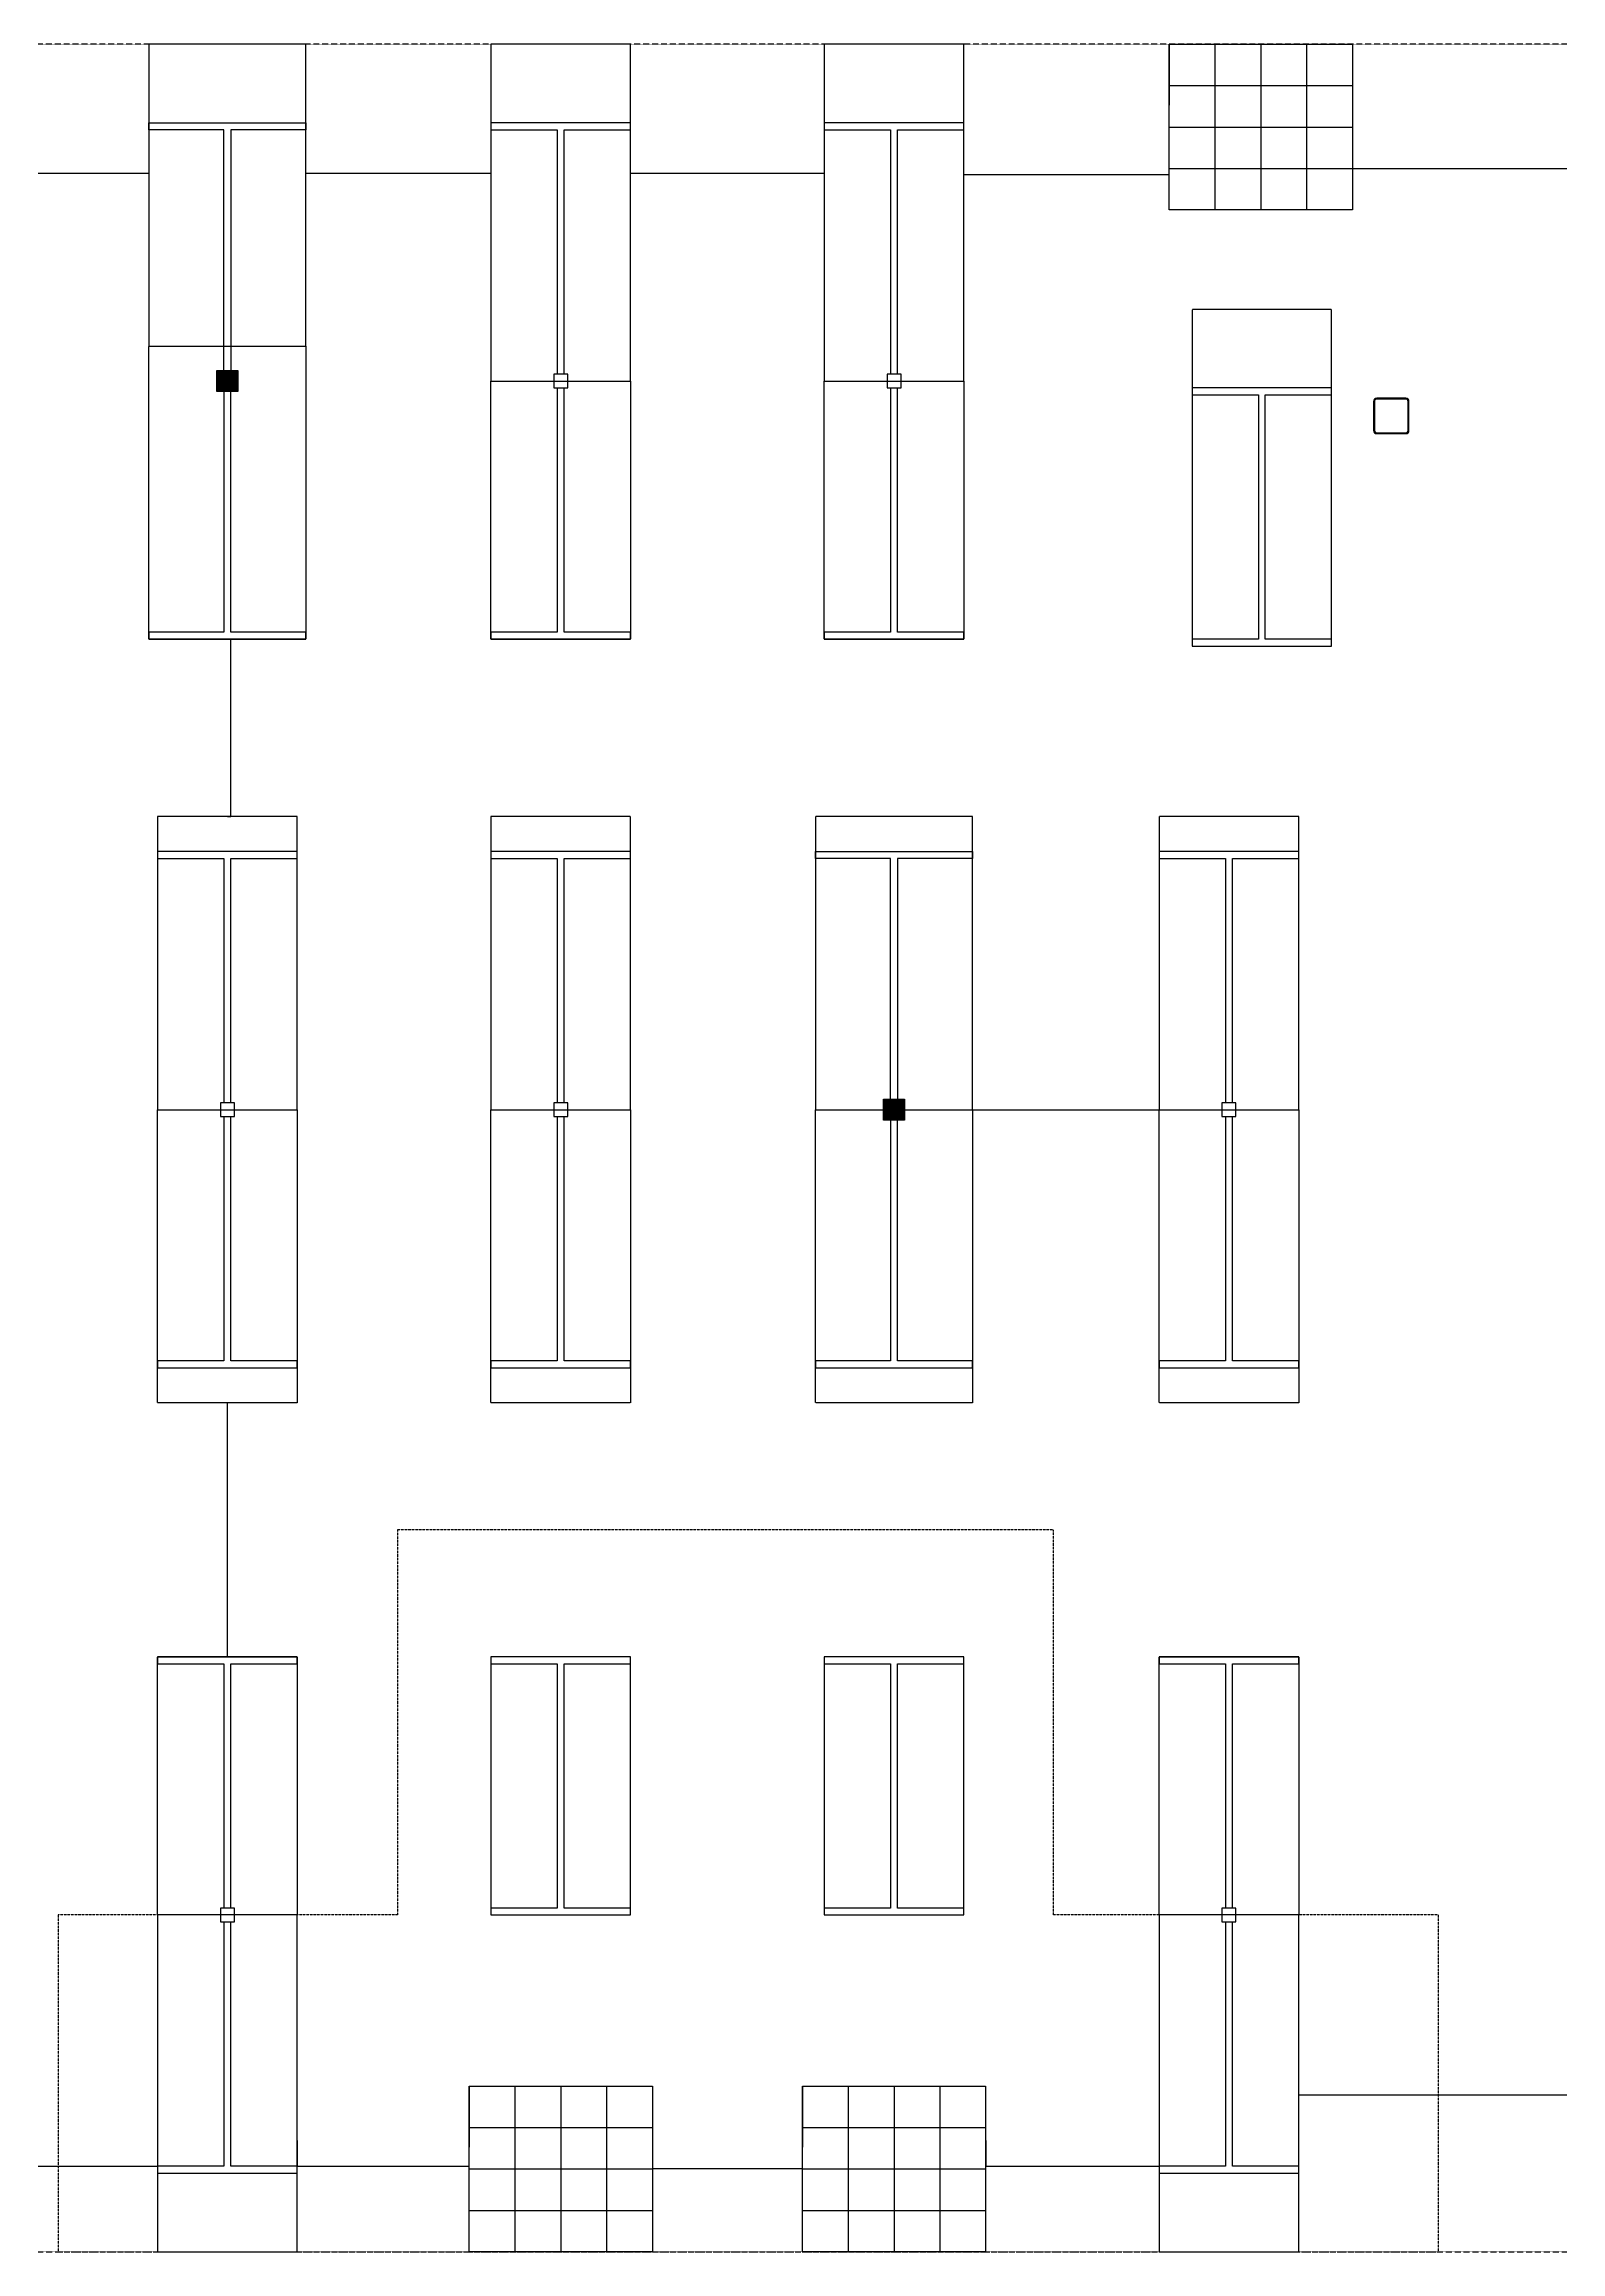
# Model space of a CAD drawing. Header units: millimetres. Extents: x -155 to 94595, y -3153 to 63413.
# Drawn here: x 17276 to 25967, y 32128 to 44777 of the extents above; entities that cross this region are included whole.
import ezdxf

# ---------------------------------------------------------------- set-up
doc = ezdxf.new("R2010")
doc.units = ezdxf.units.MM
for name, pattern in [('REFERENCIA CAMPECHE$0$HIDDEN', [0.375, 0.25, -0.125]), ('REFERENCIA CAMPECHE$0$HIDDEN2', [0.1875, 0.125, -0.0625]), ('TRATTEGGIATA2', [0.375, 0.25, -0.125])]:
    doc.linetypes.add(name, pattern=pattern)
for name, color, linetype in [('2', 193, 'Continuous'), ('5', 1, 'TRATTEGGIATA2'), ('6', 253, 'Continuous'), ('int', 185, 'Continuous'), ('wall', 5, 'Continuous')]:
    doc.layers.add(name, color=color, linetype=linetype)
doc.styles.add('REFERENCIA CAMPECHE$0$LETRITAS', font='ROMAN1.shx', dxfattribs={"width": 1.2, "height": 0.225})
doc.styles.add('REFERENCIA CAMPECHE$0$Standard', font='txt')
doc.dimstyles.new('arch', dxfattribs={"dimtxt": 0.18, "dimasz": 0.18, "dimexe": 0.18, "dimexo": 0.0625, "dimgap": 0.09, "dimtad": 0, "dimtih": 1, "dimtoh": 1, "dimdec": 4, "dimzin": 0, "dimdsep": 46, "dimtxsty": 'Standard', "dimblk": 'OBLIQUE', "dimcen": 0.09, "dimclrt": 256, "dimadec": 0, "dimazin": 0, "dimtfac": 1, "dimtdec": 4, "dimtofl": 0, "dimtmove": 0, "dimatfit": 3, "dimldrblk": 'OBLIQUE', "dimfxl": 1, "dimtolj": 1, "dimtzin": 0, "dimarcsym": 0})
doc.dimstyles.new('aw_2', dxfattribs={"dimtxt": 2.5, "dimasz": 2.5, "dimexe": 1.25, "dimexo": 0.625, "dimtad": 1, "dimtxsty": 'Standard', "dimblk": 'OBLIQUE', "dimcen": 2.5, "dimclrt": 256, "dimadec": 0, "dimazin": 0, "dimtfac": 1, "dimtmove": 0, "dimatfit": 3, "dimldrblk": 'OBLIQUE', "dimfxl": 1, "dimarcsym": 0})

# ---------------------------------------------------------------- blocks, each defined once
blk = doc.blocks.new('_Oblique')
at = {"color": 0, "linetype": 'ByBlock', "lineweight": -2}
blk.add_line((-0.5, -0.5), (0.5, 0.5), dxfattribs=at)
blk = doc.blocks.new('*D277')
at = {"layer": '6', "color": 0, "lineweight": -2}
blk.add_line((22596, 38672), (23665, 38672), dxfattribs=at)
at = {"layer": 'Defpoints', "color": 0}
for p in [(22596, 38672), (23665, 38672), (23665, 38672)]:
    blk.add_point(p, dxfattribs=at)
at = {"layer": '6', "color": 0, "lineweight": -2, "xscale": 0.2, "yscale": 0.2, "zscale": 0.2, "rotation": 180}
blk.add_blockref('_Oblique', (22596, 38672), dxfattribs=at)
at = {"layer": '6', "color": 0, "lineweight": -2, "xscale": 0.2, "yscale": 0.2, "zscale": 0.2}
blk.add_blockref('_Oblique', (23665, 38672), dxfattribs=at)
at = {"layer": '6', "insert": (23130, 38672), "char_height": 0.15, "attachment_point": 5}
blk.add_mtext('\\A1;1069.15', dxfattribs=at)
blk = doc.blocks.new('*D278')
at = {"layer": '6', "color": 0, "lineweight": -2}
blk.add_line((18326, 35538), (18326, 36992), dxfattribs=at)
at = {"layer": 'Defpoints', "color": 0}
for p in [(18326, 36992), (18326, 36992), (18326, 35538)]:
    blk.add_point(p, dxfattribs=at)
at = {"layer": '6', "color": 0, "lineweight": -2, "xscale": 0.2, "yscale": 0.2, "zscale": 0.2}
for p, rotation in [((18326, 36992), 90), ((18326, 35538), 270)]:
    blk.add_blockref('_Oblique', p, dxfattribs=dict(at, rotation=rotation))
at = {"layer": '6', "insert": (18326, 36265), "char_height": 0.15, "attachment_point": 5, "rotation": 90}
blk.add_mtext('\\A1;1454.20', dxfattribs=at)
blk = doc.blocks.new('*D282')
at = {"layer": '6', "color": 0, "lineweight": -2}
blk.add_line((24772, 44064), (26133, 44064), dxfattribs=at)
at = {"layer": 'Defpoints', "color": 0}
for p in [(24772, 44064), (26133, 44064), (26133, 44030)]:
    blk.add_point(p, dxfattribs=at)
at = {"layer": '6', "color": 0, "lineweight": -2, "xscale": 0.3, "yscale": 0.3, "zscale": 0.3, "rotation": 180}
blk.add_blockref('_Oblique', (24772, 44064), dxfattribs=at)
at = {"layer": '6', "color": 0, "lineweight": -2, "xscale": 0.3, "yscale": 0.3, "zscale": 0.3}
blk.add_blockref('_Oblique', (26133, 44064), dxfattribs=at)
at = {"layer": '6', "insert": (25453, 44065), "char_height": 0.225, "attachment_point": 5, "style": 'REFERENCIA CAMPECHE$0$LETRITAS'}
blk.add_mtext('\\A1;1360.72', dxfattribs=at)
blk = doc.blocks.new('*D283')
at = {"layer": '6', "color": 0, "lineweight": -2}
blk.add_line((22546, 44030), (23722, 44030), dxfattribs=at)
at = {"layer": 'Defpoints', "color": 0}
for p in [(22546, 44030), (23722, 44030), (23722, 44030)]:
    blk.add_point(p, dxfattribs=at)
at = {"layer": '6', "color": 0, "lineweight": -2, "xscale": 0.2, "yscale": 0.2, "zscale": 0.2, "rotation": 180}
blk.add_blockref('_Oblique', (22546, 44030), dxfattribs=at)
at = {"layer": '6', "color": 0, "lineweight": -2, "xscale": 0.2, "yscale": 0.2, "zscale": 0.2}
blk.add_blockref('_Oblique', (23722, 44030), dxfattribs=at)
at = {"layer": '6', "insert": (23134, 44030), "char_height": 0.15, "attachment_point": 5}
blk.add_mtext('\\A1;1176.44', dxfattribs=at)
blk = doc.blocks.new('*D284')
at = {"layer": '6', "color": 0, "lineweight": -2}
for p, q in [((18326, 41367), (18346, 41367)), ((18346, 40352), (18346, 41367)), ((18326, 40352), (18346, 40352))]:
    blk.add_line(p, q, dxfattribs=at)
at = {"layer": 'Defpoints', "color": 0}
for p in [(18326, 41367), (18346, 41367), (18326, 40352)]:
    blk.add_point(p, dxfattribs=at)
at = {"layer": '6', "color": 0, "lineweight": -2, "xscale": 0.2, "yscale": 0.2, "zscale": 0.2}
for p, rotation in [((18346, 41367), 90), ((18346, 40352), 270)]:
    blk.add_blockref('_Oblique', p, dxfattribs=dict(at, rotation=rotation))
at = {"layer": '6', "insert": (18346, 40859), "char_height": 0.15, "attachment_point": 5, "rotation": 90}
blk.add_mtext('\\A1;1015.00', dxfattribs=at)
blk = doc.blocks.new('*D285')
at = {"layer": '6', "color": 0, "lineweight": -2}
blk.add_line((20636, 44037), (21746, 44037), dxfattribs=at)
at = {"layer": 'Defpoints', "color": 0}
for p in [(20636, 44037), (21746, 44037), (21746, 44037)]:
    blk.add_point(p, dxfattribs=at)
at = {"layer": '6', "color": 0, "lineweight": -2, "xscale": 0.2, "yscale": 0.2, "zscale": 0.2, "rotation": 180}
blk.add_blockref('_Oblique', (20636, 44037), dxfattribs=at)
at = {"layer": '6', "color": 0, "lineweight": -2, "xscale": 0.2, "yscale": 0.2, "zscale": 0.2}
blk.add_blockref('_Oblique', (21746, 44037), dxfattribs=at)
at = {"layer": '6', "insert": (21191, 44037), "char_height": 0.15, "attachment_point": 5}
blk.add_mtext('\\A1;1110.00', dxfattribs=at)
blk = doc.blocks.new('*D286')
at = {"layer": '6', "color": 0, "lineweight": -2}
blk.add_line((18776, 44037), (19836, 44037), dxfattribs=at)
at = {"layer": 'Defpoints', "color": 0}
for p in [(18776, 44037), (19836, 44037), (19836, 44037)]:
    blk.add_point(p, dxfattribs=at)
at = {"layer": '6', "color": 0, "lineweight": -2, "xscale": 0.2, "yscale": 0.2, "zscale": 0.2, "rotation": 180}
blk.add_blockref('_Oblique', (18776, 44037), dxfattribs=at)
at = {"layer": '6', "color": 0, "lineweight": -2, "xscale": 0.2, "yscale": 0.2, "zscale": 0.2}
blk.add_blockref('_Oblique', (19836, 44037), dxfattribs=at)
at = {"layer": '6', "insert": (19306, 44037), "char_height": 0.15, "attachment_point": 5}
blk.add_mtext('\\A1;1060.00', dxfattribs=at)
blk = doc.blocks.new('*D287')
at = {"layer": '6', "color": 0, "lineweight": -2}
blk.add_line((16751, 44037), (17876, 44037), dxfattribs=at)
at = {"layer": 'Defpoints', "color": 0}
for p in [(16751, 44037), (17876, 44037), (17876, 44037)]:
    blk.add_point(p, dxfattribs=at)
at = {"layer": '6', "color": 0, "lineweight": -2, "xscale": 0.2, "yscale": 0.2, "zscale": 0.2, "rotation": 180}
blk.add_blockref('_Oblique', (16751, 44037), dxfattribs=at)
at = {"layer": '6', "color": 0, "lineweight": -2, "xscale": 0.2, "yscale": 0.2, "zscale": 0.2}
blk.add_blockref('_Oblique', (17876, 44037), dxfattribs=at)
at = {"layer": '6', "insert": (17313, 44037), "char_height": 0.15, "attachment_point": 5}
blk.add_mtext('\\A1;1125.00', dxfattribs=at)
blk = doc.blocks.new('*D300')
at = {"layer": '6', "color": 0, "lineweight": -2}
for p, q in [((16786, 32766), (16786, 32617)), ((17926, 32766), (17926, 32617)), ((17926, 32617), (16786, 32617))]:
    blk.add_line(p, q, dxfattribs=at)
at = {"layer": 'Defpoints', "color": 0}
for p in [(16786, 32766), (17926, 32766), (16786, 32617)]:
    blk.add_point(p, dxfattribs=at)
at = {"layer": '6', "color": 0, "lineweight": -2, "xscale": 0.2, "yscale": 0.2, "zscale": 0.2, "rotation": 180}
blk.add_blockref('_Oblique', (16786, 32617), dxfattribs=at)
at = {"layer": '6', "color": 0, "lineweight": -2, "xscale": 0.2, "yscale": 0.2, "zscale": 0.2}
blk.add_blockref('_Oblique', (17926, 32617), dxfattribs=at)
at = {"layer": '6', "insert": (17356, 32617), "char_height": 0.15, "attachment_point": 5, "style": 'REFERENCIA CAMPECHE$0$Standard'}
blk.add_mtext('\\A1;1140.00', dxfattribs=at)
blk = doc.blocks.new('*D301')
at = {"layer": '6', "color": 0, "lineweight": -2}
for p, q in [((18726, 32766), (18726, 32617)), ((19711, 32617), (18726, 32617)), ((19711, 32603), (19711, 32617))]:
    blk.add_line(p, q, dxfattribs=at)
at = {"layer": 'Defpoints', "color": 0}
for p in [(18726, 32766), (18726, 32617), (19711, 32603)]:
    blk.add_point(p, dxfattribs=at)
at = {"layer": '6', "color": 0, "lineweight": -2, "xscale": 0.2, "yscale": 0.2, "zscale": 0.2, "rotation": 180}
blk.add_blockref('_Oblique', (18726, 32617), dxfattribs=at)
at = {"layer": '6', "color": 0, "lineweight": -2, "xscale": 0.2, "yscale": 0.2, "zscale": 0.2}
blk.add_blockref('_Oblique', (19711, 32617), dxfattribs=at)
at = {"layer": '6', "insert": (19218, 32617), "char_height": 0.15, "attachment_point": 5, "style": 'REFERENCIA CAMPECHE$0$Standard'}
blk.add_mtext('\\A1;985.00', dxfattribs=at)
blk = doc.blocks.new('*D302')
at = {"layer": '6', "color": 0, "lineweight": -2}
for p in [(20761, 32766), (21621, 32603)]:
    blk.add_line(p, (20761, 32603), dxfattribs=at)
at = {"layer": 'Defpoints', "color": 0}
for p in [(20761, 32766), (20761, 32603), (21621, 32603)]:
    blk.add_point(p, dxfattribs=at)
at = {"layer": '6', "color": 0, "lineweight": -2, "xscale": 0.2, "yscale": 0.2, "zscale": 0.2, "rotation": 180}
blk.add_blockref('_Oblique', (20761, 32603), dxfattribs=at)
at = {"layer": '6', "color": 0, "lineweight": -2, "xscale": 0.2, "yscale": 0.2, "zscale": 0.2}
blk.add_blockref('_Oblique', (21621, 32603), dxfattribs=at)
at = {"layer": '6', "insert": (21191, 32603), "char_height": 0.15, "attachment_point": 5, "style": 'REFERENCIA CAMPECHE$0$Standard'}
blk.add_mtext('\\A1;860.00', dxfattribs=at)
blk = doc.blocks.new('*D303')
at = {"layer": '6', "color": 0, "lineweight": -2}
for p, q in [((22671, 32766), (22671, 32617)), ((23665, 32766), (23665, 32617)), ((23665, 32617), (22671, 32617))]:
    blk.add_line(p, q, dxfattribs=at)
at = {"layer": 'Defpoints', "color": 0}
for p in [(22671, 32766), (23665, 32766), (22671, 32617)]:
    blk.add_point(p, dxfattribs=at)
at = {"layer": '6', "color": 0, "lineweight": -2, "xscale": 0.2, "yscale": 0.2, "zscale": 0.2, "rotation": 180}
blk.add_blockref('_Oblique', (22671, 32617), dxfattribs=at)
at = {"layer": '6', "color": 0, "lineweight": -2, "xscale": 0.2, "yscale": 0.2, "zscale": 0.2}
blk.add_blockref('_Oblique', (23665, 32617), dxfattribs=at)
at = {"layer": '6', "insert": (23168, 32617), "char_height": 0.15, "attachment_point": 5, "style": 'REFERENCIA CAMPECHE$0$Standard'}
blk.add_mtext('\\A1;994.15', dxfattribs=at)
blk = doc.blocks.new('*D304')
at = {"layer": '6', "color": 0, "lineweight": -2}
blk.add_line((26068, 33026), (24465, 33026), dxfattribs=at)
at = {"layer": 'Defpoints', "color": 0}
for p in [(24465, 33026), (24465, 32776), (26068, 32776)]:
    blk.add_point(p, dxfattribs=at)
at = {"layer": '6', "color": 0, "lineweight": -2, "xscale": 0.3, "yscale": 0.3, "zscale": 0.3, "rotation": 180}
blk.add_blockref('_Oblique', (24465, 33026), dxfattribs=at)
at = {"layer": '6', "color": 0, "lineweight": -2, "xscale": 0.3, "yscale": 0.3, "zscale": 0.3}
blk.add_blockref('_Oblique', (26068, 33026), dxfattribs=at)
at = {"layer": '6', "insert": (25266, 33026), "char_height": 0.225, "attachment_point": 5, "style": 'REFERENCIA CAMPECHE$0$LETRITAS'}
blk.add_mtext('\\A1;1603.00', dxfattribs=at)

msp = doc.modelspace()

# ---------------------------------------------------------------- hatches: boundary and pattern name
at = {"layer": '2'}
for points in [[(18385.727, 42786.99), (18265.727, 42786.99), (18265.727, 42906.99), (18385.727, 42906.99)], [(22205.727, 38611.99), (22085.727, 38611.99), (22085.727, 38731.99), (22205.727, 38731.99)]]:
    msp.add_hatch(color=256, dxfattribs=at).paths.add_polyline_path(points)

# ---------------------------------------------------------------- linework, layer by layer
for p, q in [((23722.164, 43826.99), (23722.164, 44776.99)), ((23722.164, 44776.99), (24772.164, 44776.99)), ((23722.164, 44776.99), (23722.164, 44426.99)), ((23984.664, 44776.99), (23984.664, 43826.99)), ((24247.164, 44776.99), (24247.164, 43826.99)), ((24509.664, 44776.99), (24509.664, 43826.99)), ((24772.164, 44776.99), (24772.164, 43826.99)), ((23722.164, 44539.49), (24772.164, 44539.49)), ((17875.727, 44286.99), (17875.727, 44326.99)), ((17875.727, 44326.99), (18775.727, 44326.99)), ((18305.727, 44286.99), (17875.727, 44286.99)), ((18305.727, 42906.99), (18305.727, 44286.99)), ((18775.727, 44286.99), (18345.727, 44286.99)), ((18345.727, 44286.99), (18345.727, 42906.99)), ((18775.727, 44326.99), (18775.727, 44286.99)), ((20635.727, 44326.99), (19835.727, 44326.99)), ((19835.727, 44326.99), (19835.727, 44286.99)), ((19835.727, 44286.99), (20215.727, 44286.99)), ((20215.727, 44286.99), (20215.727, 42886.99)), ((20255.727, 42886.99), (20255.727, 44286.99)), ((20255.727, 44286.99), (20635.727, 44286.99)), ((20635.727, 44286.99), (20635.727, 44326.99)), ((22545.727, 44326.99), (21745.727, 44326.99)), ((21745.727, 44326.99), (21745.727, 44286.99)), ((21745.727, 44286.99), (22125.727, 44286.99)), ((22125.727, 44286.99), (22125.727, 42886.99)), ((22165.727, 42886.99), (22165.727, 44286.99)), ((22165.727, 44286.99), (22545.727, 44286.99)), ((22545.727, 44286.99), (22545.727, 44326.99)), ((23722.164, 44301.99), (24772.164, 44301.99)), ((23722.164, 44064.49), (24772.164, 44064.49)), ((24772.164, 43826.99), (23722.164, 43826.99)), ((24172.164, 43826.99), (23722.164, 43826.99)), ((18265.727, 42786.99), (18265.727, 42906.99)), ((18265.727, 42906.99), (18385.727, 42906.99)), ((18385.727, 42906.99), (18265.727, 42786.99)), ((18385.727, 42906.99), (18385.727, 42786.99)), ((20215.727, 42886.99), (20195.727, 42886.99)), ((20275.727, 42886.99), (20195.727, 42886.99)), ((20195.727, 42886.99), (20195.727, 42806.99)), ((20275.727, 42886.99), (20255.727, 42886.99)), ((20275.727, 42806.99), (20275.727, 42886.99)), ((22125.727, 42886.99), (22105.727, 42886.99)), ((22185.727, 42886.99), (22105.727, 42886.99)), ((22105.727, 42886.99), (22105.727, 42806.99)), ((22185.727, 42886.99), (22165.727, 42886.99)), ((22185.727, 42806.99), (22185.727, 42886.99)), ((18385.727, 42786.99), (18265.727, 42786.99)), ((18305.727, 42786.99), (18305.727, 41406.99)), ((18345.727, 41406.99), (18345.727, 42786.99)), ((20195.727, 42806.99), (20275.727, 42806.99)), ((20195.727, 42806.99), (20215.727, 42806.99)), ((20215.727, 42806.99), (20215.727, 41406.99)), ((20255.727, 41406.99), (20255.727, 42806.99)), ((20255.727, 42806.99), (20275.727, 42806.99)), ((22105.727, 42806.99), (22185.727, 42806.99)), ((22105.727, 42806.99), (22125.727, 42806.99)), ((22125.727, 42806.99), (22125.727, 41406.99)), ((22165.727, 41406.99), (22165.727, 42806.99)), ((22165.727, 42806.99), (22185.727, 42806.99)), ((24653.25, 42806.99), (23853.25, 42806.99)), ((23853.25, 42806.99), (23853.25, 42766.99)), ((23853.25, 42766.99), (24233.25, 42766.99)), ((24233.25, 42766.99), (24233.25, 41366.99)), ((24273.25, 41366.99), (24273.25, 42766.99)), ((24273.25, 42766.99), (24653.25, 42766.99)), ((24653.25, 42766.99), (24653.25, 42806.99)), ((18305.727, 41406.99), (17875.727, 41406.99)), ((17875.727, 41406.99), (17875.727, 41366.99)), ((17875.727, 41366.99), (18775.727, 41366.99)), ((18775.727, 41406.99), (18345.727, 41406.99)), ((18775.727, 41366.99), (18775.727, 41406.99)), ((20215.727, 41406.99), (19835.727, 41406.99)), ((19835.727, 41406.99), (19835.727, 41366.99)), ((19835.727, 41366.99), (20635.727, 41366.99)), ((20635.727, 41406.99), (20255.727, 41406.99)), ((20635.727, 41366.99), (20635.727, 41406.99)), ((22125.727, 41406.99), (21745.727, 41406.99)), ((21745.727, 41406.99), (21745.727, 41366.99)), ((21745.727, 41366.99), (22545.727, 41366.99)), ((22545.727, 41406.99), (22165.727, 41406.99)), ((22545.727, 41366.99), (22545.727, 41406.99)), ((24233.25, 41366.99), (23853.25, 41366.99)), ((23853.25, 41366.99), (23853.25, 41326.99)), ((24653.25, 41366.99), (24273.25, 41366.99)), ((24653.25, 41326.99), (24653.25, 41366.99)), ((23853.25, 41326.99), (24653.25, 41326.99)), ((18725.727, 40151.99), (17925.727, 40151.99)), ((17925.727, 40151.99), (17925.727, 40111.99)), ((17925.727, 40111.99), (18305.727, 40111.99)), ((18305.727, 40111.99), (18305.727, 38711.99)), ((18345.727, 38711.99), (18345.727, 40111.99)), ((18345.727, 40111.99), (18725.727, 40111.99)), ((18725.727, 40111.99), (18725.727, 40151.99)), ((20635.727, 40151.99), (19835.727, 40151.99)), ((19835.727, 40151.99), (19835.727, 40111.99)), ((19835.727, 40111.99), (20215.727, 40111.99)), ((20215.727, 40111.99), (20215.727, 38711.99)), ((20255.727, 38711.99), (20255.727, 40111.99)), ((20255.727, 40111.99), (20635.727, 40111.99)), ((20635.727, 40111.99), (20635.727, 40151.99)), ((21695.727, 40111.99), (21695.727, 40151.99)), ((21695.727, 40151.99), (22595.727, 40151.99)), ((22125.727, 40111.99), (21695.727, 40111.99)), ((22125.727, 38731.99), (22125.727, 40111.99)), ((22595.727, 40111.99), (22165.727, 40111.99)), ((22165.727, 40111.99), (22165.727, 38731.99)), ((22595.727, 40151.99), (22595.727, 40111.99)), ((24464.882, 40151.99), (23664.882, 40151.99)), ((23664.882, 40151.99), (23664.882, 40111.99)), ((23664.882, 40111.99), (24044.882, 40111.99)), ((24044.882, 40111.99), (24044.882, 38711.99)), ((24084.882, 38711.99), (24084.882, 40111.99)), ((24084.882, 40111.99), (24464.882, 40111.99)), ((24464.882, 40111.99), (24464.882, 40151.99)), ((18305.727, 38711.99), (18285.727, 38711.99)), ((18365.727, 38711.99), (18285.727, 38711.99)), ((18285.727, 38711.99), (18285.727, 38631.99)), ((18365.727, 38711.99), (18345.727, 38711.99)), ((18365.727, 38631.99), (18365.727, 38711.99)), ((20215.727, 38711.99), (20195.727, 38711.99)), ((20275.727, 38711.99), (20195.727, 38711.99)), ((20195.727, 38711.99), (20195.727, 38631.99)), ((20275.727, 38711.99), (20255.727, 38711.99)), ((20275.727, 38631.99), (20275.727, 38711.99)), ((22085.727, 38611.99), (22085.727, 38731.99)), ((22085.727, 38731.99), (22205.727, 38731.99)), ((22205.727, 38731.99), (22085.727, 38611.99)), ((22205.727, 38731.99), (22205.727, 38611.99)), ((24044.882, 38711.99), (24024.882, 38711.99)), ((24104.882, 38711.99), (24024.882, 38711.99)), ((24024.882, 38711.99), (24024.882, 38631.99)), ((24104.882, 38711.99), (24084.882, 38711.99)), ((24104.882, 38631.99), (24104.882, 38711.99)), ((18285.727, 38631.99), (18365.727, 38631.99)), ((18285.727, 38631.99), (18305.727, 38631.99)), ((18305.727, 38631.99), (18305.727, 37231.99)), ((18345.727, 37231.99), (18345.727, 38631.99)), ((18345.727, 38631.99), (18365.727, 38631.99)), ((20195.727, 38631.99), (20275.727, 38631.99)), ((20195.727, 38631.99), (20215.727, 38631.99)), ((20215.727, 38631.99), (20215.727, 37231.99)), ((20255.727, 37231.99), (20255.727, 38631.99)), ((20255.727, 38631.99), (20275.727, 38631.99)), ((22205.727, 38611.99), (22085.727, 38611.99)), ((22125.727, 38611.99), (22125.727, 37231.99)), ((22165.727, 37231.99), (22165.727, 38611.99)), ((24024.882, 38631.99), (24104.882, 38631.99)), ((24024.882, 38631.99), (24044.882, 38631.99)), ((24044.882, 38631.99), (24044.882, 37231.99)), ((24084.882, 37231.99), (24084.882, 38631.99)), ((24084.882, 38631.99), (24104.882, 38631.99)), ((18305.727, 37231.99), (17925.727, 37231.99)), ((17925.727, 37231.99), (17925.727, 37191.99)), ((17925.727, 37191.99), (18725.727, 37191.99)), ((18725.727, 37231.99), (18345.727, 37231.99)), ((18725.727, 37191.99), (18725.727, 37231.99)), ((20215.727, 37231.99), (19835.727, 37231.99)), ((19835.727, 37231.99), (19835.727, 37191.99)), ((19835.727, 37191.99), (20635.727, 37191.99)), ((20635.727, 37231.99), (20255.727, 37231.99)), ((20635.727, 37191.99), (20635.727, 37231.99)), ((22125.727, 37231.99), (21695.727, 37231.99)), ((21695.727, 37231.99), (21695.727, 37191.99)), ((21695.727, 37191.99), (22595.727, 37191.99)), ((22595.727, 37231.99), (22165.727, 37231.99)), ((22595.727, 37191.99), (22595.727, 37231.99)), ((24044.882, 37231.99), (23664.882, 37231.99)), ((23664.882, 37231.99), (23664.882, 37191.99)), ((23664.882, 37191.99), (24464.882, 37191.99)), ((24464.882, 37231.99), (24084.882, 37231.99)), ((24464.882, 37191.99), (24464.882, 37231.99)), ((18725.727, 35537.79), (17925.727, 35537.79)), ((17925.727, 35537.79), (17925.727, 35497.79)), ((17925.727, 35497.79), (18305.727, 35497.79)), ((18305.727, 35497.79), (18305.727, 34097.79)), ((18345.727, 34097.79), (18345.727, 35497.79)), ((18345.727, 35497.79), (18725.727, 35497.79)), ((18725.727, 35497.79), (18725.727, 35537.79)), ((20635.727, 35537.79), (19835.727, 35537.79)), ((19835.727, 35537.79), (19835.727, 35497.79)), ((19835.727, 35497.79), (20215.727, 35497.79)), ((20215.727, 35497.79), (20215.727, 34097.79)), ((20255.727, 34097.79), (20255.727, 35497.79)), ((20255.727, 35497.79), (20635.727, 35497.79)), ((20635.727, 35497.79), (20635.727, 35537.79)), ((22545.727, 35537.79), (21745.727, 35537.79)), ((21745.727, 35537.79), (21745.727, 35497.79)), ((21745.727, 35497.79), (22125.727, 35497.79)), ((22125.727, 35497.79), (22125.727, 34097.79)), ((22165.727, 34097.79), (22165.727, 35497.79)), ((22165.727, 35497.79), (22545.727, 35497.79)), ((22545.727, 35497.79), (22545.727, 35537.79)), ((24464.882, 35537.79), (23664.882, 35537.79)), ((23664.882, 35537.79), (23664.882, 35497.79)), ((23664.882, 35497.79), (24044.882, 35497.79)), ((24044.882, 35497.79), (24044.882, 34097.79)), ((24084.882, 34097.79), (24084.882, 35497.79)), ((24084.882, 35497.79), (24464.882, 35497.79)), ((24464.882, 35497.79), (24464.882, 35537.79)), ((18305.727, 34097.79), (18285.727, 34097.79)), ((18365.727, 34097.79), (18285.727, 34097.79)), ((18285.727, 34097.79), (18285.727, 34017.79)), ((18365.727, 34097.79), (18345.727, 34097.79)), ((18365.727, 34017.79), (18365.727, 34097.79)), ((20215.727, 34097.79), (19835.727, 34097.79)), ((19835.727, 34097.79), (19835.727, 34057.79)), ((19835.727, 34057.79), (20635.727, 34057.79)), ((20635.727, 34097.79), (20255.727, 34097.79)), ((20635.727, 34057.79), (20635.727, 34097.79)), ((22125.727, 34097.79), (21745.727, 34097.79)), ((21745.727, 34097.79), (21745.727, 34057.79)), ((21745.727, 34057.79), (22545.727, 34057.79)), ((22545.727, 34097.79), (22165.727, 34097.79)), ((22545.727, 34057.79), (22545.727, 34097.79)), ((24044.882, 34097.79), (24024.882, 34097.79)), ((24104.882, 34097.79), (24024.882, 34097.79)), ((24024.882, 34097.79), (24024.882, 34017.79)), ((24104.882, 34097.79), (24084.882, 34097.79)), ((24104.882, 34017.79), (24104.882, 34097.79)), ((18285.727, 34017.79), (18365.727, 34017.79)), ((18285.727, 34017.79), (18305.727, 34017.79)), ((18305.727, 34017.79), (18305.727, 32617.79)), ((18345.727, 32617.79), (18345.727, 34017.79)), ((18345.727, 34017.79), (18365.727, 34017.79)), ((24024.882, 34017.79), (24104.882, 34017.79)), ((24024.882, 34017.79), (24044.882, 34017.79)), ((24044.882, 34017.79), (24044.882, 32617.79)), ((24084.882, 32617.79), (24084.882, 34017.79)), ((24084.882, 34017.79), (24104.882, 34017.79)), ((19710.727, 32127.79), (19710.727, 33077.79)), ((19710.727, 33077.79), (20760.727, 33077.79)), ((19710.727, 33077.79), (19710.727, 32727.79)), ((19973.227, 33077.79), (19973.227, 32127.79)), ((20235.727, 33077.79), (20235.727, 32127.79)), ((20498.227, 33077.79), (20498.227, 32127.79)), ((20760.727, 33077.79), (20760.727, 32127.79)), ((21620.727, 32127.79), (21620.727, 33077.79)), ((21620.727, 33077.79), (22670.727, 33077.79)), ((21620.727, 33077.79), (21620.727, 32727.79)), ((21883.227, 33077.79), (21883.227, 32127.79)), ((22145.727, 33077.79), (22145.727, 32127.79)), ((22408.227, 33077.79), (22408.227, 32127.79)), ((22670.727, 33077.79), (22670.727, 32127.79)), ((19710.727, 32840.29), (20760.727, 32840.29)), ((21620.727, 32840.29), (22670.727, 32840.29)), ((18305.727, 32617.79), (17925.727, 32617.79)), ((17925.727, 32617.79), (17925.727, 32577.79)), ((17925.727, 32577.79), (18725.727, 32577.79)), ((18725.727, 32617.79), (18345.727, 32617.79)), ((18725.727, 32577.79), (18725.727, 32617.79)), ((19710.727, 32602.79), (20760.727, 32602.79)), ((21620.727, 32602.79), (22670.727, 32602.79)), ((24044.882, 32617.79), (23664.882, 32617.79)), ((23664.882, 32617.79), (23664.882, 32577.79)), ((23664.882, 32577.79), (24464.882, 32577.79)), ((24464.882, 32617.79), (24084.882, 32617.79)), ((24464.882, 32577.79), (24464.882, 32617.79)), ((19710.727, 32365.29), (20760.727, 32365.29)), ((21620.727, 32365.29), (22670.727, 32365.29)), ((20760.727, 32127.79), (19710.727, 32127.79)), ((20160.727, 32127.79), (19710.727, 32127.79)), ((22670.727, 32127.79), (21620.727, 32127.79)), ((22070.727, 32127.79), (21620.727, 32127.79))]:
    msp.add_line(p, q, dxfattribs=at)
at = {"layer": '5', "ltscale": 2.5}
msp.add_lwpolyline([(42742.882, 44776.99), (11685.727, 44776.99), (11685.727, 32127.79), (42742.882, 32127.79)], close=True, dxfattribs=at)
at = {"layer": '5', "linetype": 'REFERENCIA CAMPECHE$0$HIDDEN'}
msp.add_lwpolyline([(23060.305, 36264.89), (19300.727, 36264.89), (19300.727, 34057.79), (17355.727, 34057.79), (17355.727, 32127.79), (25266.382, 32127.79), (25266.382, 34057.79), (23060.305, 34057.79), (23060.305, 36264.89)], dxfattribs=at)
at = {"layer": 'int', "linetype": 'REFERENCIA CAMPECHE$0$HIDDEN2'}
for p, q in [((18775.727, 44776.99), (17875.727, 44776.99)), ((17875.727, 44776.99), (17875.727, 43046.99)), ((18775.727, 43046.99), (18775.727, 44776.99)), ((20635.727, 44776.99), (19835.727, 44776.99)), ((19835.727, 44776.99), (19835.727, 42846.99)), ((20635.727, 42846.99), (20635.727, 44776.99)), ((22545.727, 44776.99), (21745.727, 44776.99)), ((21745.727, 44776.99), (21745.727, 42846.99)), ((22545.727, 42846.99), (22545.727, 44776.99)), ((24653.25, 43256.99), (23853.25, 43256.99)), ((23853.25, 43256.99), (23853.25, 41326.99)), ((24653.25, 41326.99), (24653.25, 43256.99)), ((17875.727, 41366.99), (17875.727, 43046.99)), ((17875.727, 43046.99), (18775.727, 43046.99)), ((17875.727, 43046.99), (18775.727, 43046.99)), ((18775.727, 43046.99), (18775.727, 41366.99)), ((19835.727, 41366.99), (19835.727, 42846.99)), ((19835.727, 42846.99), (20635.727, 42846.99)), ((19835.727, 42846.99), (20635.727, 42846.99)), ((20635.727, 42846.99), (20635.727, 41366.99)), ((21745.727, 41366.99), (21745.727, 42846.99)), ((21745.727, 42846.99), (22545.727, 42846.99)), ((21745.727, 42846.99), (22545.727, 42846.99)), ((22545.727, 42846.99), (22545.727, 41366.99)), ((18775.727, 41366.99), (17875.727, 41366.99)), ((20635.727, 41366.99), (19835.727, 41366.99)), ((22545.727, 41366.99), (21745.727, 41366.99)), ((23853.25, 41326.99), (24653.25, 41326.99)), ((18725.727, 40351.99), (17925.727, 40351.99)), ((17925.727, 40351.99), (17925.727, 38671.99)), ((18725.727, 38671.99), (18725.727, 40351.99)), ((20635.727, 40351.99), (19835.727, 40351.99)), ((19835.727, 40351.99), (19835.727, 38671.99)), ((20635.727, 38671.99), (20635.727, 40351.99)), ((22595.727, 40351.99), (21695.727, 40351.99)), ((21695.727, 40351.99), (21695.727, 38671.99)), ((22595.727, 38671.99), (22595.727, 40351.99)), ((24464.882, 40351.99), (23664.882, 40351.99)), ((23664.882, 40351.99), (23664.882, 38671.99)), ((24464.882, 38671.99), (24464.882, 40351.99)), ((17925.727, 36991.99), (17925.727, 38671.99)), ((17925.727, 38671.99), (18725.727, 38671.99)), ((17925.727, 38671.99), (18725.727, 38671.99)), ((18725.727, 38671.99), (18725.727, 36991.99)), ((19835.727, 36991.99), (19835.727, 38671.99)), ((19835.727, 38671.99), (20635.727, 38671.99)), ((19835.727, 38671.99), (20635.727, 38671.99)), ((20635.727, 38671.99), (20635.727, 36991.99)), ((21695.727, 36991.99), (21695.727, 38671.99)), ((21695.727, 38671.99), (22595.727, 38671.99)), ((21695.727, 38671.99), (22595.727, 38671.99)), ((22595.727, 38671.99), (22595.727, 36991.99)), ((23664.882, 36991.99), (23664.882, 38671.99)), ((23664.882, 38671.99), (24464.882, 38671.99)), ((23664.882, 38671.99), (24464.882, 38671.99)), ((24464.882, 38671.99), (24464.882, 36991.99)), ((18725.727, 36991.99), (17925.727, 36991.99)), ((20635.727, 36991.99), (19835.727, 36991.99)), ((22595.727, 36991.99), (21695.727, 36991.99)), ((24464.882, 36991.99), (23664.882, 36991.99)), ((17925.727, 34057.79), (17925.727, 35537.79)), ((17925.727, 35537.79), (18725.727, 35537.79)), ((18725.727, 35537.79), (18725.727, 34057.79)), ((20635.727, 35537.79), (19835.727, 35537.79)), ((19835.727, 35537.79), (19835.727, 34057.79)), ((20635.727, 34057.79), (20635.727, 35537.79)), ((22545.727, 35537.79), (21745.727, 35537.79)), ((21745.727, 35537.79), (21745.727, 34057.79)), ((22545.727, 34057.79), (22545.727, 35537.79)), ((23664.882, 34057.79), (23664.882, 35537.79)), ((23664.882, 35537.79), (24464.882, 35537.79)), ((24464.882, 35537.79), (24464.882, 34057.79)), ((18725.727, 34057.79), (17925.727, 34057.79)), ((18725.727, 34057.79), (17925.727, 34057.79)), ((17925.727, 34057.79), (17925.727, 32127.79)), ((18725.727, 32127.79), (18725.727, 34057.79)), ((19835.727, 34057.79), (20635.727, 34057.79)), ((21745.727, 34057.79), (22545.727, 34057.79)), ((24464.882, 34057.79), (23664.882, 34057.79)), ((24464.882, 34057.79), (23664.882, 34057.79)), ((23664.882, 34057.79), (23664.882, 32127.79)), ((24464.882, 32127.79), (24464.882, 34057.79)), ((17925.727, 32127.79), (18725.727, 32127.79)), ((23664.882, 32127.79), (24464.882, 32127.79))]:
    msp.add_line(p, q, dxfattribs=at)
at = {"layer": 'wall'}
for points in [[(24911.677, 42748.489, 0.414213562), (24893.36, 42730.172), (24893.36, 42563.807, 0.414213562), (24911.677, 42545.489), (25078.042, 42545.489, 0.414213562), (25096.36, 42563.807), (25096.36, 42730.172, 0.414213562), (25078.042, 42748.489)], [(24911.677, 42743.489, 0.414213562), (24898.36, 42730.172), (24898.36, 42563.807, 0.414213562), (24911.677, 42550.489), (25078.042, 42550.489, 0.414213562), (25091.36, 42563.807), (25091.36, 42730.172, 0.414213562), (25078.042, 42743.489)]]:
    msp.add_lwpolyline(points, format="xyb", close=True, dxfattribs=at)

# ---------------------------------------------------------------- dimensions: what is measured, and where the dimension line sits
at = {"layer": '6'}
for base, p1, p2, angle, dimstyle, override, picture, middle in [((17875.727, 44036.99), (16750.727, 44036.99), (17875.727, 44036.99), 180, 'aw_2', {"dimtxt": 0.15, "dimasz": 0.2, "dimexe": 0, "dimexo": 0, "dimgap": 0.036, "dimtad": 0, "dimzin": 0, "dimdsep": 46, "dimcen": 0.15, "dimadec": 2, "dimtdec": 4, "dimtvp": 1.11, "dimtolj": 1, "dimtzin": 0}, '*D287', (17313.227, 44037.156)), ((19835.727, 44036.99), (18775.727, 44036.99), (19835.727, 44036.99), 180, 'aw_2', {"dimtxt": 0.15, "dimasz": 0.2, "dimexe": 0, "dimexo": 0, "dimgap": 0.036, "dimtad": 0, "dimzin": 0, "dimdsep": 46, "dimcen": 0.15, "dimadec": 2, "dimtdec": 4, "dimtvp": 1.11, "dimtolj": 1, "dimtzin": 0}, '*D286', (19305.727, 44037.156)), ((21745.727, 44036.99), (20635.727, 44036.99), (21745.727, 44036.99), 180, 'aw_2', {"dimtxt": 0.15, "dimasz": 0.2, "dimexe": 0, "dimexo": 0, "dimgap": 0.036, "dimtad": 0, "dimzin": 0, "dimdsep": 46, "dimcen": 0.15, "dimadec": 2, "dimtdec": 4, "dimtvp": 1.11, "dimtolj": 1, "dimtzin": 0}, '*D285', (21190.727, 44037.156)), ((23722.164, 44029.849), (22545.727, 44029.849), (23722.164, 44029.849), 180, 'aw_2', {"dimtxt": 0.15, "dimasz": 0.2, "dimexe": 0, "dimexo": 0, "dimgap": 0.036, "dimtad": 0, "dimzin": 0, "dimdsep": 46, "dimcen": 0.15, "dimadec": 2, "dimtdec": 4, "dimtvp": 1.11, "dimtolj": 1, "dimtzin": 0}, '*D283', (23133.946, 44030.016)), ((26132.882, 44064.49), (24772.164, 44064.49), (26132.882, 44029.849), 180, 'arch', {"dimtxt": 0.225, "dimasz": 0.3, "dimexe": 0.09, "dimexo": 0.495, "dimgap": 0.036, "dimtih": 0, "dimtoh": 0, "dimdec": 2, "dimtxsty": 'REFERENCIA CAMPECHE$0$LETRITAS', "dimcen": 0.15, "dimse1": 1, "dimse2": 1, "dimadec": 2, "dimtofl": 1, "dimtvp": 1.11}, '*D282', (25452.523, 44064.739)), ((18345.727, 41366.99), (18325.727, 40351.99), (18325.727, 41366.99), 90, 'aw_2', {"dimtxt": 0.15, "dimasz": 0.2, "dimexe": 0, "dimexo": 0, "dimgap": 0.036, "dimtad": 0, "dimzin": 0, "dimdsep": 46, "dimcen": 0.15, "dimadec": 2, "dimtdec": 4, "dimtvp": 1.11, "dimtolj": 1, "dimtzin": 0}, '*D284', (18345.561, 40859.49)), ((23664.88217, 38671.98967), (22595.72722, 38671.98967), (23664.88217, 38671.98967), 180, 'aw_2', {"dimtxt": 0.15, "dimasz": 0.2, "dimexe": 0, "dimexo": 0, "dimgap": 0.036, "dimtad": 0, "dimzin": 0, "dimdsep": 46, "dimcen": 0.15, "dimadec": 2, "dimtdec": 4, "dimtvp": 1.11, "dimtolj": 1, "dimtzin": 0}, '*D277', (23130.3047, 38672.15617)), ((18325.727, 36991.99), (18325.727, 35537.79), (18325.727, 36991.99), 90, 'aw_2', {"dimtxt": 0.15, "dimasz": 0.2, "dimexe": 0, "dimexo": 0, "dimgap": 0.036, "dimtad": 0, "dimzin": 0, "dimdsep": 46, "dimcen": 0.15, "dimadec": 2, "dimtdec": 4, "dimtvp": 1.11, "dimtolj": 1, "dimtzin": 0}, '*D278', (18325.561, 36264.89)), ((16785.727, 32616.635), (17925.727, 32765.835), (16785.727, 32765.835), 180, 'aw_2', {"dimtxt": 0.15, "dimasz": 0.2, "dimexe": 0, "dimexo": 0, "dimgap": 0.036, "dimtad": 0, "dimzin": 0, "dimdsep": 46, "dimtxsty": 'REFERENCIA CAMPECHE$0$Standard', "dimcen": 0.15, "dimadec": 2, "dimtdec": 4, "dimtvp": 1.11, "dimtolj": 1, "dimtzin": 0}, '*D300', (17355.727, 32616.801)), ((18725.727, 32616.635), (19710.727, 32602.79), (18725.727, 32765.835), 180, 'aw_2', {"dimtxt": 0.15, "dimasz": 0.2, "dimexe": 0, "dimexo": 0, "dimgap": 0.036, "dimtad": 0, "dimzin": 0, "dimdsep": 46, "dimtxsty": 'REFERENCIA CAMPECHE$0$Standard', "dimcen": 0.15, "dimadec": 2, "dimtdec": 4, "dimtvp": 1.11, "dimtolj": 1, "dimtzin": 0}, '*D301', (19218.227, 32616.801)), ((20760.727, 32602.79), (21620.727, 32602.79), (20760.727, 32765.835), 180, 'aw_2', {"dimtxt": 0.15, "dimasz": 0.2, "dimexe": 0, "dimexo": 0, "dimgap": 0.036, "dimtad": 0, "dimzin": 0, "dimdsep": 46, "dimtxsty": 'REFERENCIA CAMPECHE$0$Standard', "dimcen": 0.15, "dimadec": 2, "dimtdec": 4, "dimtvp": 1.11, "dimtolj": 1, "dimtzin": 0}, '*D302', (21190.727, 32602.956)), ((22670.72722, 32616.63451), (23664.88217, 32765.83451), (22670.72722, 32765.83451), 180, 'aw_2', {"dimtxt": 0.15, "dimasz": 0.2, "dimexe": 0, "dimexo": 0, "dimgap": 0.036, "dimtad": 0, "dimzin": 0, "dimdsep": 46, "dimtxsty": 'REFERENCIA CAMPECHE$0$Standard', "dimcen": 0.15, "dimadec": 2, "dimtdec": 4, "dimtvp": 1.11, "dimtolj": 1, "dimtzin": 0}, '*D303', (23167.8047, 32616.80101))]:
    dim = msp.add_linear_dim(base=base, p1=p1, p2=p2, angle=angle, dimstyle=dimstyle, override=override, dxfattribs=at)
    dim.commit()
    dim.dimension.update_dxf_attribs({"geometry": picture, "text_midpoint": middle})
dim = msp.add_linear_dim(base=(24464.882, 33026.072), p1=(26067.882, 32776.322), p2=(24464.882, 32776.322), angle=180, dimstyle='arch', override={"dimtxt": 0.225, "dimasz": 0.3, "dimexe": 0.09, "dimexo": 0.495, "dimgap": 0.036, "dimtih": 0, "dimtoh": 0, "dimdec": 2, "dimtxsty": 'REFERENCIA CAMPECHE$0$LETRITAS', "dimcen": 0.15, "dimse1": 1, "dimse2": 1, "dimadec": 2, "dimtofl": 1, "dimtvp": 1.11}, dxfattribs=at)
dim.commit()
dim.dimension.update_dxf_attribs({"geometry": '*D304', "text_midpoint": (25266.382, 33026.072), "dimtype": 160})

doc.saveas('drawing.dxf')
